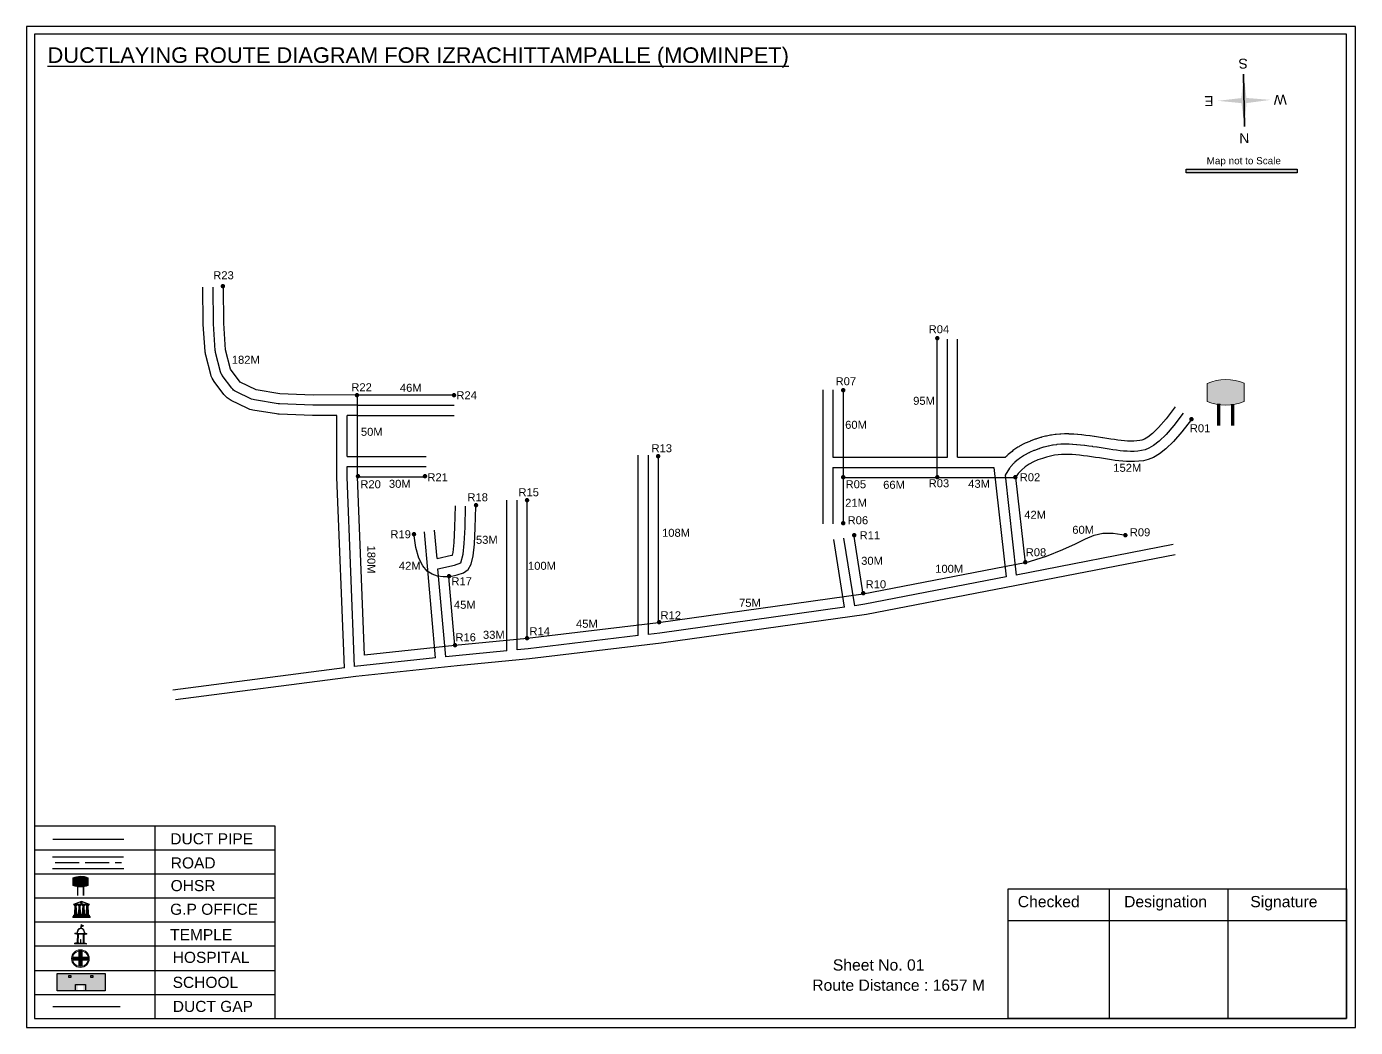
# Model space of a CAD drawing. Header units: inches. Extents: x 434 to 6095, y 540 to 1040.
# Drawn here: x 1773 to 2437, y 540 to 1040 of the extents above; entities that cross this region are included whole.
import ezdxf

# ---------------------------------------------------------------- set-up
doc = ezdxf.new("R2010")
doc.units = ezdxf.units.IN
doc.header["$MEASUREMENT"] = 0
doc.linetypes.add('ACAD_ISO02W100', pattern=[15, 12, -3])
doc.layers.add('LANDMARK', color=7, linetype='Continuous')
doc.layers.add('OHT', color=7, linetype='Continuous')
doc.styles.get("Standard").update_dxf_attribs({"font": 'arial.ttf'})

# ---------------------------------------------------------------- blocks, each defined once
blk = doc.blocks.new('OHT')
at = {"linetype": 'Continuous', "lineweight": 0, "true_color": 0x0ffffc}
blk.add_hatch(color=4, dxfattribs=at).paths.add_polyline_path([(0.012, 1), (0, 1, 0.101323), (-0.4, 0.916), (-0.4, 0.525, 0.194075), (0.399, 0.521), (0.399, 0.921, 0.097877)])
at = {"color": 4, "linetype": 'Continuous', "lineweight": 0, "true_color": 0x0ffffc, "flags": 128}
for points in [[(-0.4, 0.525), (-0.4, 0.916)], [(0.399, 0.521), (0.399, 0.921)]]:
    blk.add_lwpolyline(points, dxfattribs=at)
at = {"color": 4, "linetype": 'Continuous', "lineweight": 0, "true_color": 0x0ffffc, "const_width": 0.075, "flags": 128}
for points in [[(-0.15, 0), (-0.15, 0.475)], [(0.15, 0), (0.15, 0.473)]]:
    blk.add_lwpolyline(points, dxfattribs=at)
at = {"color": 4, "linetype": 'Continuous', "lineweight": 0, "true_color": 0x0ffffc}
for centre, radius, start, end in [((0.006, -0.019), 1.019, 67.3109, 113.4711), ((0.004, 1.513), 1.068, 247.7682, 291.7007)]:
    blk.add_arc(centre, radius, start, end, dxfattribs=at)
blk = doc.blocks.new('Government_Office')
at = {"linetype": 'Continuous', "lineweight": 0, "true_color": 0xff0000}
h = blk.add_hatch(color=1, dxfattribs=at)
h.paths.add_polyline_path([(0.44, 0.72), (0.45, 0.75), (0, 0.93), (-0.45, 0.75), (-0.44, 0.72)])
h.paths.add_polyline_path([(0.355, 0.75), (-0.355, 0.75), (0, 0.9)], flags=16)
h.paths.add_polyline_path([(0, 0.778, -1), (0, 0.872, -1)], flags=0)
h = blk.add_hatch(color=1, dxfattribs=at)
edge = h.paths.add_edge_path()
edge.add_arc((0, 0.825), 0.0467, 90, 270)
edge.add_arc((0, 0.825), 0.0467, 270, 450)
for points in [[(-0.5, 0.05), (0.5, 0.05), (0.5, 0), (-0.5, 0)], [(-0.45, 0.075), (-0.45, 0.12), (0.45, 0.12), (0.45, 0.075)], [(-0.4, 0.14), (-0.4, 0.18), (0.4, 0.18), (0.4, 0.14)]]:
    blk.add_hatch(color=1, dxfattribs=at).paths.add_polyline_path(points)
h = blk.add_hatch(color=1, dxfattribs=at)
edge = h.paths.add_edge_path()
edge.add_line((-0.27, 0.195), (-0.295, 0.675))
edge.add_line((-0.295, 0.675), (-0.29, 0.675))
edge.add_arc((-0.278, 0.688), 0.0176, 225.30401, 441.56588)
edge.add_line((-0.275, 0.705), (-0.395, 0.705))
edge.add_arc((-0.392, 0.688), 0.0176, 98.43412, 314.69599)
edge.add_line((-0.38, 0.675), (-0.375, 0.675))
edge.add_line((-0.375, 0.675), (-0.4, 0.195))
edge.add_line((-0.4, 0.195), (-0.27, 0.195))
h = blk.add_hatch(color=1, dxfattribs=at)
edge = h.paths.add_edge_path()
edge.add_line((-0.047, 0.195), (-0.072, 0.675))
edge.add_line((-0.072, 0.675), (-0.067, 0.675))
edge.add_arc((-0.054, 0.688), 0.0176, 225.30401, 441.56588)
edge.add_line((-0.052, 0.705), (-0.172, 0.705))
edge.add_arc((-0.169, 0.688), 0.0176, 98.43412, 314.69599)
edge.add_line((-0.157, 0.675), (-0.152, 0.675))
edge.add_line((-0.152, 0.675), (-0.177, 0.195))
edge.add_line((-0.177, 0.195), (-0.047, 0.195))
h = blk.add_hatch(color=1, dxfattribs=at)
edge = h.paths.add_edge_path()
edge.add_line((0.177, 0.195), (0.152, 0.675))
edge.add_line((0.152, 0.675), (0.157, 0.675))
edge.add_arc((0.169, 0.688), 0.0176, 225.30401, 441.56588)
edge.add_line((0.172, 0.705), (0.052, 0.705))
edge.add_arc((0.054, 0.688), 0.0176, 98.43412, 314.69599)
edge.add_line((0.067, 0.675), (0.072, 0.675))
edge.add_line((0.072, 0.675), (0.047, 0.195))
edge.add_line((0.047, 0.195), (0.177, 0.195))
h = blk.add_hatch(color=1, dxfattribs=at)
edge = h.paths.add_edge_path()
edge.add_line((0.4, 0.195), (0.375, 0.675))
edge.add_line((0.375, 0.675), (0.38, 0.675))
edge.add_arc((0.392, 0.688), 0.0176, 225.30401, 441.56588)
edge.add_line((0.395, 0.705), (0.275, 0.705))
edge.add_arc((0.278, 0.688), 0.0176, 98.43412, 314.69599)
edge.add_line((0.29, 0.675), (0.295, 0.675))
edge.add_line((0.295, 0.675), (0.27, 0.195))
edge.add_line((0.27, 0.195), (0.4, 0.195))
at = {"color": 1, "linetype": 'Continuous', "lineweight": 0, "true_color": 0xff0000, "flags": 128}
for points in [[(-0.45, 0.75), (-0.44, 0.72), (0.44, 0.72), (0.45, 0.75), (0, 0.93)], [(-0.355, 0.75), (0.355, 0.75), (0, 0.9)], [(-0.5, 0.05), (0.5, 0.05), (0.5, 0), (-0.5, 0)], [(-0.45, 0.075), (-0.45, 0.12), (0.45, 0.12), (0.45, 0.075)], [(-0.4, 0.14), (-0.4, 0.18), (0.4, 0.18), (0.4, 0.14)]]:
    blk.add_lwpolyline(points, close=True, dxfattribs=at)
for points in [[(0, 0.872, 1), (0, 0.778, 1)], [(-0.27, 0.195), (-0.295, 0.675), (-0.29, 0.675, 1.379694), (-0.275, 0.705), (-0.395, 0.705, 1.379694), (-0.38, 0.675), (-0.375, 0.675), (-0.4, 0.195)], [(-0.047, 0.195), (-0.072, 0.675), (-0.067, 0.675, 1.379694), (-0.052, 0.705), (-0.172, 0.705, 1.379694), (-0.157, 0.675), (-0.152, 0.675), (-0.177, 0.195)], [(0.177, 0.195), (0.152, 0.675), (0.157, 0.675, 1.379694), (0.172, 0.705), (0.052, 0.705, 1.379694), (0.067, 0.675), (0.072, 0.675), (0.047, 0.195)], [(0.4, 0.195), (0.375, 0.675), (0.38, 0.675, 1.379694), (0.395, 0.705), (0.275, 0.705, 1.379694), (0.29, 0.675), (0.295, 0.675), (0.27, 0.195)]]:
    blk.add_lwpolyline(points, format="xyb", close=True, dxfattribs=at)
blk = doc.blocks.new('Temple')
at = {"linetype": 'Continuous', "lineweight": 0, "true_color": 0xff0000}
h = blk.add_hatch(color=1, dxfattribs=at)
edge = h.paths.add_edge_path()
edge.add_line((0.175, 0.49), (0.225, 0.49))
edge.add_line((0.225, 0.49), (0.225, 0.497))
edge.add_line((0.225, 0.497), (0.307, 0.497))
edge.add_line((0.307, 0.497), (0.307, 0.533))
edge.add_line((0.307, 0.533), (0.257, 0.533))
edge.add_line((0.257, 0.533), (0.257, 0.54))
edge.add_line((0.257, 0.54), (0.2, 0.54))
edge.add_spline(control_points=[(0.2, 0.54), (0.2, 0.589), (0.19, 0.638), (0.142, 0.743), (0.092, 0.79), (0.027, 0.805), (0.02, 0.806), (0.012, 0.806)], knot_values=[4.712389, 4.712389, 4.712389, 4.712389, 5.278166, 5.278166, 6.117402, 6.117402, 6.223801, 6.223801, 6.223801, 6.223801], degree=3, periodic=0)
edge.add_line((0.012, 0.806), (0.012, 0.79))
edge.add_line((0.012, 0.79), (-0.012, 0.79))
edge.add_line((-0.012, 0.79), (-0.012, 0.806))
edge.add_spline(control_points=[(-0.012, 0.806), (-0.055, 0.802), (-0.096, 0.781), (-0.171, 0.699), (-0.197, 0.628), (-0.2, 0.55), (-0.2, 0.545), (-0.2, 0.54)], knot_values=[6.343965, 6.343965, 6.343965, 6.343965, 6.956638, 6.956638, 7.795874, 7.795874, 7.853982, 7.853982, 7.853982, 7.853982], degree=3, periodic=0)
edge.add_line((-0.2, 0.54), (-0.257, 0.54))
edge.add_line((-0.257, 0.54), (-0.257, 0.533))
edge.add_line((-0.257, 0.533), (-0.307, 0.533))
edge.add_line((-0.307, 0.533), (-0.307, 0.497))
edge.add_line((-0.307, 0.497), (-0.225, 0.497))
edge.add_line((-0.225, 0.497), (-0.225, 0.49))
edge.add_line((-0.225, 0.49), (-0.175, 0.49))
edge.add_line((-0.175, 0.49), (-0.175, 0.07))
edge.add_arc((-0.205, 0.07), 0.03, -90, 0, ccw=False)
edge.add_line((-0.205, 0.04), (-0.257, 0.04))
edge.add_line((-0.257, 0.04), (-0.257, 0.033))
edge.add_line((-0.257, 0.033), (-0.307, 0.033))
edge.add_line((-0.307, 0.033), (-0.307, 0))
edge.add_line((-0.307, 0), (0.307, 0))
edge.add_line((0.307, 0), (0.307, 0.033))
edge.add_line((0.307, 0.033), (0.257, 0.033))
edge.add_line((0.257, 0.033), (0.257, 0.04))
edge.add_line((0.257, 0.04), (0.205, 0.04))
edge.add_arc((0.205, 0.07), 0.03, 180, 270, ccw=False)
edge.add_line((0.175, 0.07), (0.175, 0.49))
h.paths.add_polyline_path([(0.125, 0.07, -0.414214), (0.095, 0.04), (0.05, 0.04), (0.05, 0.033), (-0.05, 0.033), (-0.05, 0.04), (-0.095, 0.04, -0.414214), (-0.125, 0.07), (-0.125, 0.497), (0.125, 0.497)], flags=16)
edge = h.paths.add_edge_path(flags=16)
edge.add_ellipse((0, 0.54), major_axis=(0, 0.242), ratio=0.722808, start_angle=270, end_angle=450, ccw=False)
edge.add_line((0.175, 0.54), (-0.175, 0.54))
h.paths.add_polyline_path([(0.012, 0.23), (0.012, 0.07), (-0.012, 0.07), (-0.012, 0.23)], flags=0)
h = blk.add_hatch(color=1, dxfattribs=at)
edge = h.paths.add_edge_path()
edge.add_line((0.012, 0.857), (0, 0.85))
edge.add_line((0, 0.85), (-0.003, 0.925))
edge.add_line((-0.003, 0.925), (-0.012, 0.925))
edge.add_line((-0.012, 0.925), (-0.012, 0.806))
edge.add_spline(control_points=[(-0.012, 0.806), (-0.004, 0.807), (0.004, 0.807), (0.012, 0.806)], knot_values=[6.223801, 6.223801, 6.223801, 6.223801, 6.343965, 6.343965, 6.343965, 6.343965], degree=3, periodic=0)
edge.add_line((0.012, 0.806), (0.012, 0.857))
h = blk.add_hatch(color=1, dxfattribs=at)
edge = h.paths.add_edge_path()
edge.add_line((0.012, 0.79), (0.012, 0.806))
edge.add_spline(control_points=[(0.012, 0.806), (0.004, 0.807), (-0.004, 0.807), (-0.012, 0.806)], knot_values=[6.223801, 6.223801, 6.223801, 6.223801, 6.343965, 6.343965, 6.343965, 6.343965], degree=3, periodic=0)
edge.add_line((-0.012, 0.806), (-0.012, 0.79))
edge.add_line((-0.012, 0.79), (0.012, 0.79))
at = {"linetype": 'Continuous', "lineweight": 0, "true_color": 0xe66000}
blk.add_hatch(color=32, dxfattribs=at).paths.add_polyline_path([(-0.006, 1), (0.147, 0.931), (0, 0.85)])
at = {"color": 1, "linetype": 'Continuous', "lineweight": 0, "true_color": 0xff0000, "flags": 128}
for points in [[(0.012, 0.925), (-0.012, 0.925), (-0.012, 0.79), (0.012, 0.79)], [(0.012, 0.23), (-0.012, 0.23), (-0.012, 0.07), (0.012, 0.07)]]:
    blk.add_lwpolyline(points, close=True, dxfattribs=at)
at = {"color": 32, "linetype": 'Continuous', "lineweight": 0, "true_color": 0xe66000, "flags": 128}
blk.add_lwpolyline([(-0.006, 1), (0.147, 0.931), (0, 0.85), (-0.006, 1)], dxfattribs=at)
at = {"color": 1, "linetype": 'Continuous', "lineweight": 0, "true_color": 0xff0000, "flags": 128}
blk.add_lwpolyline([(0.2, 0.54), (0.257, 0.54), (0.257, 0.533), (0.307, 0.533), (0.307, 0.497), (0.225, 0.497), (0.225, 0.49), (0.175, 0.49), (0.175, 0.07, 0.414214), (0.205, 0.04), (0.257, 0.04), (0.257, 0.033), (0.307, 0.033), (0.307, 0), (-0.307, 0), (-0.307, 0.033), (-0.257, 0.033), (-0.257, 0.04), (-0.205, 0.04, 0.414214), (-0.175, 0.07), (-0.175, 0.49), (-0.225, 0.49), (-0.225, 0.497), (-0.307, 0.497), (-0.307, 0.533), (-0.257, 0.533), (-0.257, 0.54), (-0.2, 0.54)], format="xyb", dxfattribs=at)
blk.add_lwpolyline([(-0.175, 0.54), (0.175, 0.54)], dxfattribs=at)
blk.add_lwpolyline([(0.125, 0.497), (0.125, 0.07, -0.414214), (0.095, 0.04), (0.05, 0.04), (0.05, 0.033), (-0.05, 0.033), (-0.05, 0.04), (-0.095, 0.04, -0.414214), (-0.125, 0.07), (-0.125, 0.497)], format="xyb", close=True, dxfattribs=at)
at = {"color": 1, "linetype": 'Continuous', "lineweight": 0, "true_color": 0xff0000}
blk.add_ellipse((0, 0.54), major_axis=(0, 0.242), ratio=0.722808, start_param=4.712389, end_param=7.853982, dxfattribs=at)
blk.add_open_spline([(0.2, 0.54), (0.2, 0.589), (0.19, 0.638), (0.142, 0.743), (0.092, 0.79), (-0.023, 0.816), (-0.085, 0.794), (-0.171, 0.699), (-0.197, 0.628), (-0.2, 0.55), (-0.2, 0.545), (-0.2, 0.54)], degree=3, knots=[4.712389, 4.712389, 4.712389, 4.712389, 5.278166, 5.278166, 6.117402, 6.117402, 6.956638, 6.956638, 7.795874, 7.795874, 7.853982, 7.853982, 7.853982, 7.853982], dxfattribs=at)
blk = doc.blocks.new('*U17')
at = {"color": 0, "linetype": 'ACAD_ISO02W100', "transparency": 16777216}
blk.add_line((-16.47, 0), (16.78, 0), dxfattribs=at)
blk = doc.blocks.new('Hospital')
at = {"linetype": 'Continuous', "lineweight": 0, "true_color": 0x000000}
h = blk.add_hatch(color=18, dxfattribs=at)
h.paths.add_polyline_path([(-0.5, 0, 1), (0.5, 0, 1)])
h.paths.add_polyline_path([(0.446, 0, -1), (-0.446, 0, -1)], flags=16)
at = {"linetype": 'Continuous', "true_color": 0xff0000}
blk.add_hatch(color=1, dxfattribs=at).paths.add_polyline_path([(-0.394, 0.08), (-0.08, 0.08), (-0.08, 0.394), (0.08, 0.394), (0.08, 0.08), (0.394, 0.08), (0.394, -0.08), (0.08, -0.08), (0.08, -0.394), (-0.08, -0.394), (-0.08, -0.08), (-0.394, -0.08)])
at = {"color": 1, "linetype": 'Continuous', "true_color": 0xff0000, "flags": 128}
blk.add_lwpolyline([(-0.394, 0.08), (-0.08, 0.08), (-0.08, 0.394), (0.08, 0.394), (0.08, 0.08), (0.394, 0.08), (0.394, -0.08), (0.08, -0.08), (0.08, -0.394), (-0.08, -0.394), (-0.08, -0.08), (-0.394, -0.08)], close=True, dxfattribs=at)
at = {"color": 18, "linetype": 'Continuous', "lineweight": 0, "true_color": 0x000000}
for radius in [0.5, 0.446]:
    blk.add_circle((0, 0), radius, dxfattribs=at)

msp = doc.modelspace()

# ---------------------------------------------------------------- hatches: boundary and pattern name
at = {"true_color": 0x0093dd}
h = msp.add_hatch(color=142, dxfattribs=at)
h.dxf.hatch_style = 1
h.paths.add_polyline_path([(2352.53, 969.09), (2352.53, 967.24), (2408.04, 967.37), (2408.04, 969.21)])
at = {"ltscale": 0.5}
h = msp.add_hatch(color=5, dxfattribs=at)
h.dxf.hatch_style = 1
h.paths.add_polyline_path([(1872.24, 910.62, 1), (1870, 910.62, 1)])
h = msp.add_hatch(color=5, dxfattribs=at)
h.dxf.hatch_style = 1
h.paths.add_polyline_path([(2229.24, 884.62, 1), (2227, 884.62, 1)])
h = msp.add_hatch(color=5, dxfattribs=at)
h.dxf.hatch_style = 1
h.paths.add_polyline_path([(1939.24, 856.12, 1), (1937, 856.12, 1)])
h = msp.add_hatch(color=5, dxfattribs=at)
h.dxf.hatch_style = 1
h.paths.add_polyline_path([(1987.74, 856.12, 1), (1985.5, 856.12, 1)])
h = msp.add_hatch(color=5, dxfattribs=at)
h.dxf.hatch_style = 1
h.paths.add_polyline_path([(2182.24, 858.62, 1), (2180, 858.62, 1)])
h = msp.add_hatch(color=5, dxfattribs=at)
h.dxf.hatch_style = 1
h.paths.add_polyline_path([(2356.24, 844.12, 1), (2354, 844.12, 1)])
h = msp.add_hatch(color=5, dxfattribs=at)
h.dxf.hatch_style = 1
h.paths.add_polyline_path([(2089.74, 825.62, 1), (2087.5, 825.62, 1)])
h = msp.add_hatch(color=5, dxfattribs=at)
h.dxf.hatch_style = 1
h.paths.add_polyline_path([(1939.74, 815.62, 1), (1937.5, 815.62, 1)])
h = msp.add_hatch(color=5, dxfattribs=at)
h.dxf.hatch_style = 1
h.paths.add_polyline_path([(1973.24, 815.62, 1), (1971, 815.62, 1)])
h = msp.add_hatch(color=5, dxfattribs=at)
h.dxf.hatch_style = 1
h.paths.add_polyline_path([(2182.24, 815.12, 1), (2180, 815.12, 1)])
h = msp.add_hatch(color=5, dxfattribs=at)
h.dxf.hatch_style = 1
h.paths.add_polyline_path([(2229.24, 815.12, 1), (2227, 815.12, 1)])
h = msp.add_hatch(color=5, dxfattribs=at)
h.dxf.hatch_style = 1
h.paths.add_polyline_path([(2268.24, 815.12, 1), (2266, 815.12, 1)])
h = msp.add_hatch(color=5, dxfattribs=at)
h.dxf.hatch_style = 1
h.paths.add_polyline_path([(2024.24, 803.62, 1), (2022, 803.62, 1)])
h = msp.add_hatch(color=5, dxfattribs=at)
h.dxf.hatch_style = 1
h.paths.add_polyline_path([(1998.74, 801.12, 1), (1996.5, 801.12, 1)])
h = msp.add_hatch(color=5, dxfattribs=at)
h.dxf.hatch_style = 1
h.paths.add_polyline_path([(2182.24, 792.12, 1), (2180, 792.12, 1)])
h = msp.add_hatch(color=5, dxfattribs=at)
h.dxf.hatch_style = 1
h.paths.add_polyline_path([(1967.74, 786.62, 1), (1965.5, 786.62, 1)])
h = msp.add_hatch(color=5, dxfattribs=at)
h.dxf.hatch_style = 1
h.paths.add_polyline_path([(2187.74, 786.12, 1), (2185.5, 786.12, 1)])
h = msp.add_hatch(color=5, dxfattribs=at)
h.dxf.hatch_style = 1
h.paths.add_polyline_path([(2323.24, 786.12, 1), (2321, 786.12, 1)])
h = msp.add_hatch(color=5, dxfattribs=at)
h.dxf.hatch_style = 1
h.paths.add_polyline_path([(2273.24, 772.62, 1), (2271, 772.62, 1)])
h = msp.add_hatch(color=5, dxfattribs=at)
h.dxf.hatch_style = 1
h.paths.add_polyline_path([(1985.24, 765.62, 1), (1983, 765.62, 1)])
h = msp.add_hatch(color=5, dxfattribs=at)
h.dxf.hatch_style = 1
h.paths.add_polyline_path([(2192.24, 757.12, 1), (2190, 757.12, 1)])
h = msp.add_hatch(color=5, dxfattribs=at)
h.dxf.hatch_style = 1
h.paths.add_polyline_path([(2090.24, 742.62, 1), (2088, 742.62, 1)])
h = msp.add_hatch(color=5, dxfattribs=at)
h.dxf.hatch_style = 1
h.paths.add_polyline_path([(1988.24, 731.12, 1), (1986, 731.12, 1)])
h = msp.add_hatch(color=5, dxfattribs=at)
h.dxf.hatch_style = 1
h.paths.add_polyline_path([(2024.24, 734.62, 1), (2022, 734.62, 1)])
at = {"true_color": 0xc8c92d}
h = msp.add_hatch(color=52, dxfattribs=at)
h.dxf.hatch_style = 1
h.paths.add_polyline_path([(1793.06, 566.91), (1788.3, 566.91), (1788.3, 558.34), (1793.06, 558.34)])
h.paths.add_polyline_path([(1812.28, 566.91), (1807.51, 566.91), (1807.51, 558.34), (1812.28, 558.34)])
at = {"true_color": 0x22346e}
h = msp.add_hatch(color=159, dxfattribs=at)
h.dxf.hatch_style = 1
h.paths.add_polyline_path([(1807.51, 566.91), (1793.06, 566.91), (1793.06, 558.34), (1798.48, 558.34), (1798.48, 561.14), (1801.46, 561.14), (1801.46, 558.34), (1807.51, 558.34)])
h.paths.add_polyline_path([(1795.13, 565), (1794.06, 565), (1794.06, 565.98), (1795.13, 565.98)], flags=16)
h.paths.add_polyline_path([(1805.08, 565), (1805.08, 565.98), (1806.15, 565.98), (1806.15, 565)], flags=16)

# ---------------------------------------------------------------- linework, layer by layer
for p, q in [((2381.22, 1016.69), (2381.68, 990.39)), ((2381.68, 990.39), (2381.22, 1016.69)), ((2381.22, 1016.69), (2381.68, 990.39)), ((2381.45, 1003.56), (2381.22, 1016.69)), ((2233.18, 825.09), (2233.18, 884.06)), ((2238.28, 825.09), (2238.28, 884.06)), ((2170.9, 858.83), (2170.9, 791.84)), ((2176, 858.83), (2176, 825.09)), ((1938.32, 851.12), (1986.65, 851.12)), ((1938.32, 846.02), (1986.65, 846.02)), ((1933.22, 825.49), (1972.73, 825.49)), ((2078.68, 735.9), (2078.68, 826.21)), ((2083.78, 736.51), (2083.78, 826.21)), ((2176, 825.09), (2233.18, 825.09)), ((2238.28, 825.09), (2262.22, 825.09)), ((1933.22, 820.39), (1972.73, 820.39)), ((2176, 819.99), (2256.39, 819.99)), ((2176, 819.99), (2176, 791.84)), ((2256.39, 819.99), (2262.54, 765.24)), ((2261.96, 816.16), (2267.56, 766.21)), ((2013, 728.31), (2013, 803.59)), ((2018.1, 728.8), (2018.1, 803.59)), ((1977.4, 724.79), (1971.81, 787.85)), ((1978.13, 774.44), (1976.95, 788.67)), ((2181.8, 750.15), (2176.47, 783.92)), ((2186.85, 750.86), (2181.5, 784.71)), ((1982.47, 725.32), (1978.57, 769.31)), ((1931.89, 719.85), (1846.1, 708.68)), ((1837.08, 640.71), (1837.08, 544.49)), ((1897.22, 628.69), (1776.94, 628.69)), ((1785.95, 625.36), (1821.44, 625.36)), ((1785.95, 619.55), (1821.62, 619.55)), ((1897.22, 616.66), (1776.94, 616.66)), ((1897.22, 604.63), (1776.94, 604.63)), ((1897.22, 592.6), (1776.94, 592.6)), ((1897.22, 580.58), (1776.94, 580.58)), ((1776.94, 568.55), (1897.22, 568.55)), ((1776.94, 556.52), (1897.22, 556.52)), ((1776.94, 545.97), (1776.94, 545.03)), ((1776.94, 545.03), (1776.94, 544.49))]:
    msp.add_line(p, q)
at = {"color": 1}
msp.add_line((2381.68, 990.39), (2381.45, 1003.55), dxfattribs=at)
at = {"color": 5}
for p, q in [((2228.08, 814.9), (2228.08, 884.06)), ((2181.1, 858.83), (2181.1, 791.84)), ((1938.32, 856.22), (1986.65, 856.22)), ((2088.88, 742.25), (2088.88, 826.21)), ((1938.32, 815.29), (1972.73, 815.29)), ((2181.1, 814.9), (2267.23, 814.9)), ((2267.23, 814.9), (2272.01, 772.27)), ((2023.19, 734.42), (2023.19, 803.59)), ((2191.11, 756.61), (2186.54, 785.51)), ((1987.09, 730.94), (1984.05, 765.31))]:
    msp.add_line(p, q, dxfattribs=at)
at = {"color": 242, "true_color": 0xcd2027}
for p, q in [((2314.02, 609.22), (2314.02, 544.44)), ((2373.37, 609.22), (2373.37, 544.44)), ((2263.49, 593.52), (2432.58, 593.52))]:
    msp.add_line(p, q, dxfattribs=at)
for points in [[(1773.02, 1040.44), (1773.02, 540), (2437.07, 540), (2437.07, 1040.44)], [(1776.94, 1036.61), (1776.94, 544.49), (2432.58, 544.49), (2432.58, 1036.61)], [(1776.94, 544.49), (1897.22, 544.49), (1897.22, 640.71), (1776.94, 640.71), (1776.94, 545.43)], [(1812.33, 566.91), (1812.33, 558.34), (1788.3, 558.34), (1788.3, 566.91)], [(1795.13, 565.98), (1795.13, 565), (1794.06, 565), (1794.06, 565.98)], [(1805.08, 565), (1805.08, 565.98), (1806.15, 565.98), (1806.15, 565)]]:
    msp.add_lwpolyline(points, close=True)
at = {"color": 142, "true_color": 0x0093dd}
msp.add_lwpolyline([(2408.04, 967.37), (2352.53, 967.24), (2352.53, 969.09), (2408.04, 969.21), (2408.04, 967.37)], dxfattribs=at)
for points in [[(1928.12, 846), (1916.24, 845.98, -0.009988), (1915.83, 845.99), (1899.23, 846.63, -0.030867), (1897.98, 846.75), (1886.08, 848.69, -0.07285), (1883.26, 849.59), (1875.29, 853.46, -0.119189), (1871.59, 856.51), (1866.75, 862.96, -0.098245), (1865.03, 866.54), (1862.55, 876.19, -0.046084), (1862.25, 878.04), (1861.33, 891.52, -0.015124), (1861.31, 892.14), (1861.18, 910.09)], [(1938.32, 851.12), (1916.23, 851.08, -0.009988), (1916.03, 851.09), (1899.42, 851.72, -0.030867), (1898.8, 851.78), (1886.9, 853.73, -0.07285), (1885.49, 854.17), (1877.52, 858.05, -0.119189), (1875.67, 859.58), (1870.83, 866.02, -0.098245), (1869.97, 867.81), (1867.49, 877.46, -0.046084), (1867.34, 878.39), (1866.42, 891.87, -0.015124), (1866.41, 892.18), (1866.28, 910.12)], [(2346.99, 850.22), (2342.43, 844.23), (2338.71, 839.96), (2335.68, 837.02), (2333.34, 835.19), (2331.64, 834.19), (2330.4, 833.69), (2329.27, 833.42), (2327.9, 833.25), (2326.33, 833.15), (2324.76, 833.12), (2323.22, 833.17), (2321.68, 833.27), (2320.09, 833.43), (2318.42, 833.65), (2316.66, 833.91), (2314.77, 834.2), (2312.8, 834.5, 0.000453), (2312.79, 834.51), (2310.77, 834.82, 0.000894), (2310.74, 834.82), (2308.7, 835.13, 0.001346), (2308.65, 835.14), (2306.61, 835.43, 0.001831), (2306.54, 835.44), (2304.52, 835.72, 0.002374), (2304.42, 835.73), (2302.43, 835.99, 0.003005), (2302.3, 836), (2300.36, 836.23, 0.003766), (2300.2, 836.24), (2298.32, 836.43, 0.004944), (2298.12, 836.45), (2296.3, 836.6, 0.007194), (2296.01, 836.62), (2294.25, 836.71, 0.009586), (2293.86, 836.72), (2292.12, 836.74, 0.011627), (2291.65, 836.74), (2289.91, 836.68, 0.013082), (2289.38, 836.65), (2287.61, 836.5, 0.013804), (2287.05, 836.43), (2285.24, 836.18, 0.013775), (2284.68, 836.08), (2282.78, 835.7, 0.013107), (2282.26, 835.59), (2280.25, 835.08, 0.012461), (2279.76, 834.94), (2277.63, 834.28, 0.01374), (2277.1, 834.11), (2274.9, 833.29, 0.016062), (2274.29, 833.05), (2272.08, 832.07, 0.019099), (2271.39, 831.72), (2269.23, 830.56, 0.02298), (2268.43, 830.08), (2266.39, 828.73, 0.027807), (2265.48, 828.05), (2263.62, 826.49, 0.033524), (2262.63, 825.55), (2262.22, 825.09, 0.039705)], [(1938.33, 846.02), (1933.22, 846.01, -0.009988)], [(2351.04, 847.13), (2346.38, 841.01), (2342.42, 836.45), (2339.04, 833.17), (2336.22, 830.96), (2333.9, 829.6), (2331.95, 828.82), (2330.18, 828.39), (2328.38, 828.17), (2326.53, 828.05), (2324.73, 828.02), (2322.98, 828.07), (2321.24, 828.19), (2319.5, 828.37), (2317.73, 828.6), (2315.9, 828.86), (2313.99, 829.16), (2312.02, 829.47, 0.000453), (2312.01, 829.47), (2310, 829.78, 0.000894), (2309.98, 829.78), (2307.95, 830.09, 0.001346), (2307.92, 830.09), (2305.88, 830.38, 0.001831), (2305.85, 830.39), (2303.82, 830.67, 0.002374), (2303.77, 830.67), (2301.78, 830.93, 0.003005), (2301.72, 830.94), (2299.77, 831.16, 0.003766), (2299.69, 831.17), (2297.81, 831.36, 0.004944), (2297.71, 831.37), (2295.9, 831.51, 0.007194), (2295.75, 831.52), (2293.99, 831.61, 0.009586), (2293.79, 831.62), (2292.06, 831.64, 0.011627), (2291.82, 831.64), (2290.08, 831.58, 0.013082), (2289.82, 831.57), (2288.05, 831.42, 0.013804), (2287.77, 831.38), (2285.95, 831.13, 0.013775), (2285.67, 831.08), (2283.77, 830.7, 0.013107), (2283.51, 830.64), (2281.5, 830.13, 0.012461), (2281.26, 830.06), (2279.13, 829.41, 0.01374), (2278.87, 829.32), (2276.67, 828.51, 0.016062), (2276.36, 828.39), (2274.15, 827.41, 0.019099), (2273.8, 827.23), (2271.65, 826.07, 0.02298), (2271.25, 825.83), (2269.21, 824.48, 0.027807), (2268.75, 824.14), (2266.89, 822.58, 0.033524), (2266.4, 822.11), (2264.78, 820.34, 0.039705), (2264.28, 819.7), (2261.96, 816.16)]]:
    msp.add_lwpolyline(points, format="xyb")
at = {"color": 5}
for points in [[(1938.32, 856.22), (1916.22, 856.18), (1899.62, 856.82), (1887.72, 858.76), (1879.75, 862.64), (1874.91, 869.08), (1872.43, 878.73), (1871.51, 892.21), (1871.38, 910.16)], [(2272.01, 772.27), (2191.11, 756.61), (2088.88, 742.25), (2023.19, 734.42), (1987.09, 730.94), (1941.85, 726.16), (1938.32, 815.29), (1938.32, 856.22)], [(2355.1, 844.04), (2350.34, 837.79), (2346.13, 832.95), (2342.4, 829.32), (2339.1, 826.74), (2336.15, 825.01), (2333.51, 823.95), (2331.09, 823.37), (2328.86, 823.09), (2326.73, 822.95), (2324.7, 822.92), (2322.73, 822.98), (2320.81, 823.11), (2318.92, 823.3), (2317.03, 823.54), (2315.14, 823.82), (2313.21, 824.12), (2311.23, 824.43), (2309.22, 824.74), (2307.19, 825.04), (2305.15, 825.34), (2303.13, 825.62), (2301.13, 825.87), (2299.19, 826.1), (2297.3, 826.28), (2295.49, 826.43), (2293.73, 826.52), (2291.99, 826.54), (2290.25, 826.49), (2288.49, 826.33), (2286.67, 826.08), (2284.77, 825.7), (2282.76, 825.19), (2280.63, 824.53), (2278.43, 823.72), (2276.22, 822.74), (2274.06, 821.58), (2272.03, 820.23), (2270.16, 818.67), (2268.54, 816.9), (2267.23, 814.9)], [(1984.05, 765.31), (1988.21, 766.23), (1991.35, 767.32), (1993.63, 769), (1995.19, 771.67), (1996.21, 775.74), (1996.83, 781.64), (1997.22, 789.77), (1997.53, 800.54)], [(1984.05, 765.31), (1981.14, 765.37), (1978.33, 765.71), (1975.66, 766.56), (1973.21, 768.18), (1971.01, 770.79), (1969.12, 774.64), (1967.6, 779.96), (1966.5, 787)], [(2272.01, 772.27), (2282.75, 775.69), (2290.91, 778.95), (2297.16, 781.87), (2302.14, 784.32), (2306.51, 786.13), (2310.92, 787.14), (2316.02, 787.21), (2322.47, 786.19)]]:
    msp.add_lwpolyline(points, dxfattribs=at)
for points in [[(1928.12, 856.2), (1928.12, 856.22)], [(1933.22, 856.21), (1933.22, 856.22)], [(1931.89, 719.85), (1928.12, 815.09), (1928.12, 846)], [(1933.22, 825.49), (1933.22, 846.01)], [(1977.4, 724.79), (1936.97, 720.51), (1933.22, 815.19), (1933.22, 820.39)], [(1978.13, 774.44), (1985.42, 776.06), (1985.81, 776.19), (1986.14, 777.52), (1986.66, 782.42), (1987.03, 790.16), (1987.33, 800.84)], [(1978.57, 769.31), (1986.81, 771.14), (1990.09, 772.28), (1991.17, 776.63), (1991.74, 782.03), (1992.12, 789.96), (1992.43, 800.69)], [(2346.02, 781.39), (2267.56, 766.21)], [(2346.95, 776.38), (2192.78, 746.54), (2090.19, 732.13), (2024.29, 724.28), (1988.12, 720.79), (1937.57, 715.45), (1847.49, 703.72)], [(2262.54, 765.24), (2191.94, 751.57), (2186.85, 750.86)], [(2181.8, 750.15), (2089.54, 737.19), (2083.78, 736.51)], [(2078.68, 735.9), (2023.74, 729.35), (2018.1, 728.8)], [(2013, 728.31), (1987.6, 725.87), (1982.47, 725.32)], [(1797.45, 558.34), (1797.45, 561.51), (1802.5, 561.51), (1802.5, 558.34)]]:
    msp.add_lwpolyline(points)
at = {"color": 242, "true_color": 0xcd2027}
msp.add_lwpolyline([(2432.58, 544.44), (2263.49, 544.44), (2263.49, 609.22), (2432.58, 609.22)], close=True, dxfattribs=at)
for points in [[(2382.74, 1003.58), (2379.93, 1003.53), (2381.22, 1016.69)], [(2382.74, 1003.58), (2379.93, 1003.53), (2381.22, 1016.69)], [(2381.41, 1004.84), (2381.46, 1002.02), (2368.3, 1003.31)], [(2381.41, 1004.84), (2381.46, 1002.02), (2368.3, 1003.31)], [(2381.41, 1004.84), (2381.46, 1002.02), (2394.6, 1003.77)], [(2381.41, 1004.84), (2381.46, 1002.02), (2394.6, 1003.77)]]:
    msp.add_solid(points)
at = {"color": 1}
msp.add_solid([(2382.75, 1003.58), (2379.93, 1003.53), (2381.68, 990.39)], dxfattribs=at)
msp.add_solid([(2382.75, 1003.58), (2379.93, 1003.53), (2381.68, 990.39)], dxfattribs=at)
at = {"layer": 'OHT', "color": 5}
msp.add_line((1786.09, 634.17), (1821.57, 634.17), dxfattribs=at)
at = {"layer": 'OHT', "color": 1}
msp.add_line((1786.09, 550.5), (1819.8, 550.5), dxfattribs=at)

# ---------------------------------------------------------------- block references
at = {"linetype": 'ACAD_ISO02W100'}
msp.add_blockref('*U17', (1803.74, 622.46), dxfattribs=at)
at = {"layer": 'LANDMARK'}
for name, p, xscale, yscale, zscale in [('Government_Office', (1800.46, 595.03), 8.755020913111178, 8.755020913111178, 8.755020913111178), ('Hospital', (1799.93, 574.42), 8.829703578239085, 8.829703578239085, 8.829703578239085)]:
    msp.add_blockref(name, p, dxfattribs=dict(at, xscale=xscale, yscale=yscale, zscale=zscale))
at = {"layer": 'LANDMARK', "xscale": 9.762966276306745, "yscale": 9.762966276306745, "zscale": 9.762966276306745, "rotation": 358.3713438591284}
msp.add_blockref('Temple', (1800.02, 581.79), dxfattribs=at)
at = {"layer": 'OHT'}
for p, xscale, yscale, zscale in [((2372.24, 840.87), 23.11072127339519, 23.11072127339519, 23.11072127339519), ((1800.01, 605.94), 9.629467197247994, 9.629467197247994, 9.629467197247994)]:
    msp.add_blockref('OHT', p, dxfattribs=dict(at, xscale=xscale, yscale=yscale, zscale=zscale))

# ---------------------------------------------------------------- texts
at = {"color": 242, "true_color": 0xcd2027}
msp.add_text('%%UDUCTLAYING ROUTE DIAGRAM FOR IZRACHITTAMPALLE (MOMINPET)', height=7.8, dxfattribs=at).set_placement((1783.51, 1022.25))
for s, height, rotation, p in [('S', 4.95, 181.00631, (2383.23, 1024.42)), ('E', 4.95, 181.00631, (2366.13, 1005.71)), ('W', 4.95, 181.00631, (2402.72, 1006.36)), ('N', 4.95, 181.00631, (2383.98, 987.13)), ('180M', 4, 270, (1943.32, 780.92))]:
    msp.add_text(s, height=height, rotation=rotation).set_placement(p)
for s, height, p in [('Map not to Scale', 3.5424, (2362.71, 971.59)), ('R23', 4, (1866.31, 914.09)), ('R04', 4, (2223.81, 887.09)), ('182M', 4, (1875.58, 871.82)), ('R07', 4, (2177.31, 861.09)), ('R22', 4, (1935.31, 858.09)), ('46M', 4, (1959.58, 857.82)), ('R24', 4, (1987.81, 854.09)), ('95M', 4, (2216.08, 851.32)), ('60M', 4, (2182.08, 839.32)), ('50M', 4, (1940.08, 835.82)), ('R01', 4, (2354.31, 837.59)), ('R13', 4, (2085.31, 827.59)), ('R21', 4, (1973.31, 813.09)), ('R02', 4, (2269.31, 813.09)), ('152M', 4, (2316.08, 817.82)), ('R20', 4, (1939.81, 809.59)), ('30M', 4, (1954.08, 809.82)), ('R05', 4, (2182.31, 809.59)), ('66M', 4, (2201.08, 809.32)), ('R03', 4, (2223.81, 810.09)), ('43M', 4, (2243.58, 809.82)), ('R18', 4, (1993.31, 803.09)), ('R15', 4, (2018.81, 805.59)), ('21M', 4, (2182.08, 800.32)), ('42M', 4, (2271.58, 794.32)), ('R06', 4, (2183.31, 791.59)), ('60M', 4, (2295.58, 786.82)), ('R19', 4, (1954.81, 784.59)), ('53M', 4, (1997.58, 781.82)), ('108M', 4, (2090.58, 785.32)), ('R11', 4, (2189.31, 784.09)), ('R09', 4, (2324.31, 785.59)), ('R08', 4, (2272.31, 775.59)), ('42M', 4, (1959.08, 768.82)), ('100M', 4, (2023.58, 768.82)), ('30M', 4, (2190.08, 771.32)), ('100M', 4, (2227.08, 767.32)), ('R17', 4, (1985.31, 761.09)), ('R10', 4, (2192.31, 759.59)), ('45M', 4, (1986.58, 749.32)), ('75M', 4, (2129.08, 750.32)), ('45M', 4, (2047.58, 739.82)), ('R12', 4, (2089.81, 744.09)), ('R16', 4, (1987.31, 733.09)), ('33M', 4, (2001.08, 734.32)), ('R14', 4, (2024.31, 736.09)), ('DUCT PIPE', 5.551, (1844.85, 631.55)), ('ROAD ', 5.551, (1845.08, 619.48)), ('OHSR', 5.551, (1845.01, 608.14)), ('Checked', 5.616, (2268.33, 600.11)), ('Designation', 5.616, (2321.47, 600.11)), ('Signature', 5.616, (2384.54, 600.11)), ('G.P OFFICE', 5.551, (1844.76, 596.32)), ('TEMPLE', 5.551, (1844.75, 583.62)), ('HOSPITAL', 5.551, (1846.05, 572.27)), ('Sheet No. 01', 5.616, (2175.92, 568.43)), ('SCHOOL', 5.551, (1846.01, 559.77)), ('Route Distance : 1657 M', 5.616, (2165.64, 558.34)), ('DUCT GAP', 5.551, (1846.09, 547.74))]:
    msp.add_text(s, height=height).set_placement(p)

doc.saveas('drawing.dxf')
